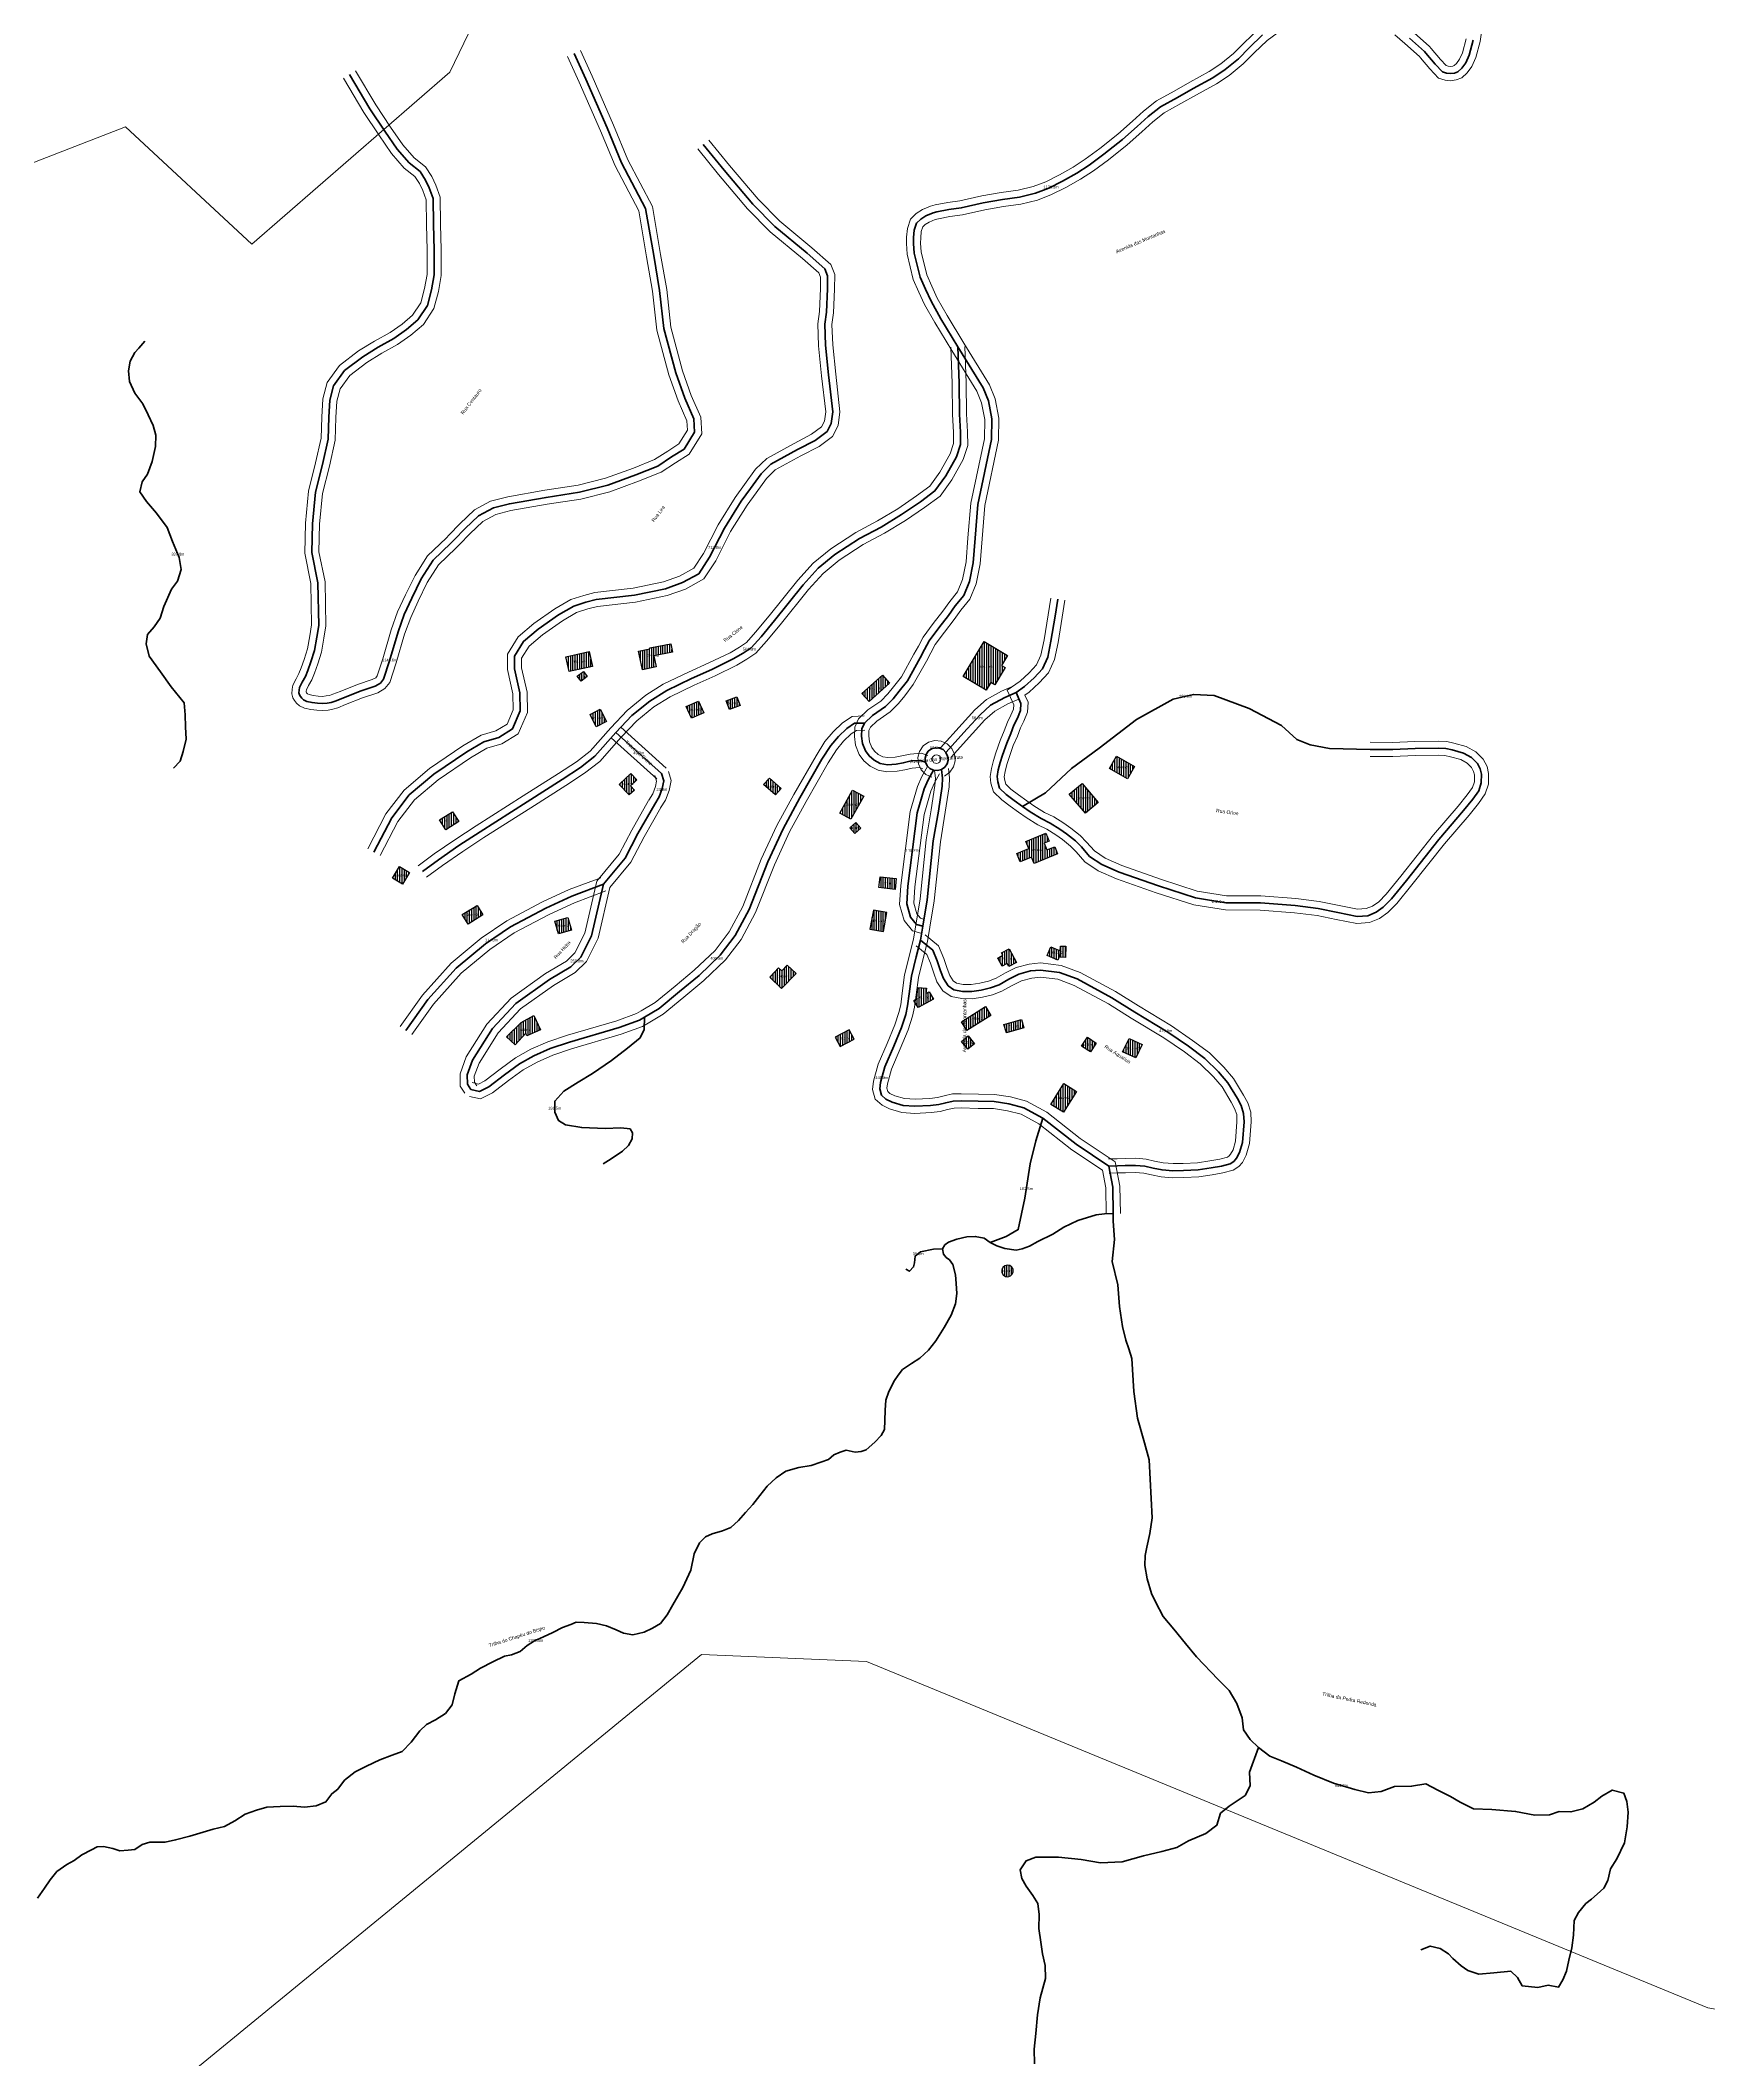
# Model space of a CAD drawing. Header units: metres. Extents: x -1904 to 9487, y -5916 to 3781.
# Drawn here: x 178 to 1356, y -673 to 753 of the extents above; entities that cross this region are included whole.
import ezdxf
from ezdxf.enums import TextEntityAlignment as Align

# ---------------------------------------------------------------- set-up
doc = ezdxf.new("R2010")
doc.units = ezdxf.units.M
for name, color, linetype, lineweight in [('ANNOT_AREA', 2, 'Continuous', 13), ('ANNOT_LENGTH', 2, 'Continuous', 13), ('EDIFICACAO', 7, 'Continuous', 30), ('TEXTO', 7, 'Continuous', 15), ('VEGETACAO', 3, 'Continuous', 13), ('VIAS', 4, 'Continuous', 35), ('VIAS_MEIO_FIO', 8, 'Continuous', 13)]:
    doc.layers.add(name, color=color, linetype=linetype, lineweight=lineweight)
doc.styles.add('PRO_STYLE', font='arial.ttf')

msp = doc.modelspace()

# ---------------------------------------------------------------- hatches: boundary and pattern name
at = {"layer": 'EDIFICACAO_HATCH'}
h = msp.add_hatch(dxfattribs=at)
h.set_pattern_fill('ANSI31', scale=0.5, angle=45)
h.paths.add_polyline_path([(829.4, 303.6), (844.4, 328.4), (860.8, 318.5), (856.5, 311.5), (859.2, 309.9), (851.9, 297.8), (849.1, 299.4), (845.7, 293.9), (829.4, 303.6)])
h = msp.add_hatch(dxfattribs=at)
h.set_pattern_fill('ANSI31', scale=0.5, angle=45)
h.paths.add_polyline_path([(549, 317.5), (565.5, 321.2), (567.9, 310.7), (551.4, 307.1), (549, 317.5)])
h = msp.add_hatch(dxfattribs=at)
h.set_pattern_fill('ANSI31', scale=0.5, angle=45)
h.paths.add_polyline_path([(611.2, 318.2), (612.8, 310.4), (603.1, 308.4), (600.4, 321.6), (608.3, 323.2), (608.2, 323.9), (623, 326.8), (624.3, 320.8), (611.2, 318.2)])
h = msp.add_hatch(dxfattribs=at)
h.set_pattern_fill('ANSI31', scale=0.5, angle=45)
h.paths.add_polyline_path([(557.1, 303.9), (561.5, 307.1), (564, 303.6), (559.7, 300.4), (557.1, 303.9)])
h = msp.add_hatch(dxfattribs=at)
h.set_pattern_fill('ANSI31', scale=0.5, angle=45)
h.paths.add_polyline_path([(772.5, 304.6), (777.6, 299), (763.2, 286), (758, 291.6), (772.5, 304.6)])
h = msp.add_hatch(dxfattribs=at)
h.set_pattern_fill('ANSI31', scale=0.5, angle=45)
h.paths.add_polyline_path([(634, 282.5), (642.7, 286.3), (646.3, 278), (637.7, 274.2), (634, 282.5)])
h = msp.add_hatch(dxfattribs=at)
h.set_pattern_fill('ANSI31', scale=0.5, angle=45)
h.paths.add_polyline_path([(662.2, 286.4), (669.8, 289.2), (672, 283.2), (664.5, 280.4), (662.2, 286.4)])
h = msp.add_hatch(dxfattribs=at)
h.set_pattern_fill('ANSI31', scale=0.5, angle=45)
h.paths.add_polyline_path([(566.1, 276.9), (573.2, 280.5), (577.7, 271.8), (570.5, 268.2), (566.1, 276.9)])
h = msp.add_hatch(dxfattribs=at)
h.set_pattern_fill('ANSI31', scale=0.5, angle=45)
h.paths.add_polyline_path([(950.5, 240.1), (945.5, 231.5), (932.8, 238.8), (937.8, 247.4), (950.5, 240.1)])
h = msp.add_hatch(dxfattribs=at)
h.set_pattern_fill('ANSI31', scale=0.5, angle=45)
h.paths.add_polyline_path([(594.8, 235.2), (599.2, 230.6), (594.7, 226.4), (597.4, 223.5), (593.8, 220.1), (586.7, 227.5), (594.8, 235.2)])
h = msp.add_hatch(dxfattribs=at)
h.set_pattern_fill('ANSI31', scale=0.5, angle=45)
h.paths.add_polyline_path([(688.6, 227.4), (692.7, 231.9), (701, 224.5), (696.9, 220), (688.6, 227.4)])
h = msp.add_hatch(dxfattribs=at)
h.set_pattern_fill('ANSI31', scale=0.5, angle=45)
h.paths.add_polyline_path([(904.4, 220.6), (913.4, 228.1), (924.9, 214.6), (915.9, 207.1), (904.4, 220.6)])
h = msp.add_hatch(dxfattribs=at)
h.set_pattern_fill('ANSI31', scale=0.5, angle=45)
h.paths.add_polyline_path([(751.4, 223.4), (759.3, 219.2), (750.3, 203), (742.5, 207.2), (751.4, 223.4)])
h = msp.add_hatch(dxfattribs=at)
h.set_pattern_fill('ANSI31', scale=0.5, angle=45)
h.paths.add_polyline_path([(459.9, 202.4), (469, 208.2), (473.5, 201.3), (464.3, 195.5), (459.9, 202.4)])
h = msp.add_hatch(dxfattribs=at)
h.set_pattern_fill('ANSI31', scale=0.5, angle=45)
h.paths.add_polyline_path([(749.5, 196.9), (753.8, 200.5), (757.2, 196.5), (752.9, 192.9), (749.5, 196.9)])
h = msp.add_hatch(dxfattribs=at)
h.set_pattern_fill('ANSI31', scale=0.5, angle=45)
h.paths.add_polyline_path([(873.8, 187.2), (887.9, 193), (890.1, 187.5), (886.6, 186.1), (888.6, 181.2), (894.1, 183.5), (896.1, 178.4), (879.6, 171.6), (877.7, 176.1), (869.7, 172.9), (867.3, 178.8), (875.9, 182.3), (873.8, 187.2)])
h = msp.add_hatch(dxfattribs=at)
h.set_pattern_fill('ANSI31', scale=0.5, angle=45)
h.paths.add_polyline_path([(426.7, 161.2), (431.6, 169.5), (438.6, 165.4), (433.7, 157.1), (426.7, 161.2)])
h = msp.add_hatch(dxfattribs=at)
h.set_pattern_fill('ANSI31', scale=0.5, angle=45)
h.paths.add_polyline_path([(770.8, 162.3), (782.2, 161), (781.4, 153.4), (769.9, 154.7), (770.8, 162.3)])
h = msp.add_hatch(dxfattribs=at)
h.set_pattern_fill('ANSI31', scale=0.5, angle=45)
h.paths.add_polyline_path([(475.7, 135.6), (486.3, 142.1), (490.5, 135.3), (480, 128.8), (475.7, 135.6)])
h = msp.add_hatch(dxfattribs=at)
h.set_pattern_fill('ANSI31', scale=0.5, angle=45)
h.paths.add_polyline_path([(541.1, 130.9), (550.3, 133.5), (552.9, 124.7), (543.7, 122), (541.1, 130.9)])
h = msp.add_hatch(dxfattribs=at)
h.set_pattern_fill('ANSI31', scale=0.5, angle=45)
h.paths.add_polyline_path([(766.1, 138.8), (763.7, 125.3), (773.3, 123.6), (775.7, 137.1), (766.1, 138.8)])
h = msp.add_hatch(dxfattribs=at)
h.set_pattern_fill('ANSI31', scale=0.5, angle=45)
h.paths.add_polyline_path([(699.2, 97.9), (692.9, 91.4), (701.2, 83.4), (711.5, 94), (705.3, 100), (701.4, 95.9), (699.2, 97.9)])
h = msp.add_hatch(dxfattribs=at)
h.set_pattern_fill('ANSI31', scale=0.5, angle=45)
h.paths.add_polyline_path([(860.6, 101.1), (857, 99.1), (853.9, 104.9), (857.4, 106.9), (856.5, 108.6), (861.9, 111.5), (867.1, 101.8), (861.7, 99), (860.6, 101.1)])
h = msp.add_hatch(dxfattribs=at)
h.set_pattern_fill('ANSI31', scale=0.5, angle=45)
h.paths.add_polyline_path([(898, 107.4), (896.4, 103.5), (888.8, 106.6), (891.4, 112.8), (898, 110), (898.1, 113.4), (902, 113.3), (901.8, 105.4), (897.9, 105.5), (898, 107.4)])
h = msp.add_hatch(dxfattribs=at)
h.set_pattern_fill('ANSI31', scale=0.5, angle=45)
h.paths.add_polyline_path([(796.9, 76.3), (797.6, 84.2), (803.5, 83.7), (803.2, 79.8), (805.6, 81.1), (808.6, 76), (797.7, 69.9), (794.7, 75), (796.9, 76.3)])
h = msp.add_hatch(dxfattribs=at)
h.set_pattern_fill('ANSI31', scale=0.5, angle=45)
h.paths.add_polyline_path([(520.7, 51.8), (513.1, 43.7), (507.2, 49.2), (517.4, 59.4), (526.3, 64.4), (531.1, 54.2), (521.5, 49.9), (520.7, 51.8)])
h = msp.add_hatch(dxfattribs=at)
h.set_pattern_fill('ANSI31', scale=0.5, angle=45)
h.paths.add_polyline_path([(828.3, 59.9), (845.2, 70.6), (849.1, 64.4), (832.2, 53.8), (828.3, 59.9)])
h = msp.add_hatch(dxfattribs=at)
h.set_pattern_fill('ANSI31', scale=0.5, angle=45)
h.paths.add_polyline_path([(858.3, 58), (870.7, 61.5), (872.4, 55.6), (860, 52.1), (858.3, 58)])
h = msp.add_hatch(dxfattribs=at)
h.set_pattern_fill('ANSI31', scale=0.5, angle=45)
h.paths.add_polyline_path([(749, 54.2), (739.2, 49), (742.7, 42.5), (752.5, 47.7), (749, 54.2)])
h = msp.add_hatch(dxfattribs=at)
h.set_pattern_fill('ANSI31', scale=0.5, angle=45)
h.paths.add_polyline_path([(828.4, 46.1), (833.1, 49.9), (837.5, 44.4), (832.8, 40.7), (828.4, 46.1)])
h = msp.add_hatch(dxfattribs=at)
h.set_pattern_fill('ANSI31', scale=0.5, angle=45)
h.paths.add_polyline_path([(917.2, 49.1), (923.5, 44.9), (919.3, 38.6), (913, 42.8), (917.2, 49.1)])
h = msp.add_hatch(dxfattribs=at)
h.set_pattern_fill('ANSI31', scale=0.5, angle=45)
h.paths.add_polyline_path([(946.6, 48.2), (955.8, 43.9), (951.4, 34.4), (942.1, 38.7), (946.6, 48.2)])
h = msp.add_hatch(dxfattribs=at)
h.set_pattern_fill('ANSI31', scale=0.5, angle=45)
h.paths.add_polyline_path([(900.5, 16.3), (909.4, 10.8), (900.4, -3.9), (891.4, 1.5), (900.5, 16.3)])
h = msp.add_hatch(dxfattribs=at)
h.set_pattern_fill('ANSI31', scale=0.5, angle=45)
h.paths.add_polyline_path([(861.1, -120.1), (862.9, -119.5), (864.2, -118.3), (864.9, -116.6), (864.8, -114.8), (863.9, -113.2), (862.4, -112.1), (860.6, -111.9), (858.8, -112.4), (857.4, -113.6), (856.7, -115.3), (856.9, -117.1), (857.8, -118.7), (859.3, -119.8), (861.1, -120.1)])

# ---------------------------------------------------------------- linework, layer by layer
at = {"layer": 'EDIFICACAO'}
for points in [[(829.4, 303.6), (844.4, 328.4), (860.8, 318.5), (856.5, 311.5), (859.2, 309.9), (851.9, 297.8), (849.1, 299.4), (845.7, 293.9), (829.4, 303.6)], [(549, 317.5), (565.5, 321.2), (567.9, 310.7), (551.4, 307.1), (549, 317.5)], [(611.2, 318.2), (612.8, 310.4), (603.1, 308.4), (600.4, 321.6), (608.3, 323.2), (608.2, 323.9), (623, 326.8), (624.3, 320.8), (611.2, 318.2)], [(557.1, 303.9), (561.5, 307.1), (564, 303.6), (559.7, 300.4), (557.1, 303.9)], [(772.5, 304.6), (777.6, 299), (763.2, 286), (758, 291.6), (772.5, 304.6)], [(634, 282.5), (642.7, 286.3), (646.3, 278), (637.7, 274.2), (634, 282.5)], [(662.2, 286.4), (669.8, 289.2), (672, 283.2), (664.5, 280.4), (662.2, 286.4)], [(566.1, 276.9), (573.2, 280.5), (577.7, 271.8), (570.5, 268.2), (566.1, 276.9)], [(950.5, 240.1), (945.5, 231.5), (932.8, 238.8), (937.8, 247.4), (950.5, 240.1)], [(594.8, 235.2), (599.2, 230.6), (594.7, 226.4), (597.4, 223.5), (593.8, 220.1), (586.7, 227.5), (594.8, 235.2)], [(688.6, 227.4), (692.7, 231.9), (701, 224.5), (696.9, 220), (688.6, 227.4)], [(904.4, 220.6), (913.4, 228.1), (924.9, 214.6), (915.9, 207.1), (904.4, 220.6)], [(751.4, 223.4), (759.3, 219.2), (750.3, 203), (742.5, 207.2), (751.4, 223.4)], [(459.9, 202.4), (469, 208.2), (473.5, 201.3), (464.3, 195.5), (459.9, 202.4)], [(749.5, 196.9), (753.8, 200.5), (757.2, 196.5), (752.9, 192.9), (749.5, 196.9)], [(873.8, 187.2), (887.9, 193), (890.1, 187.5), (886.6, 186.1), (888.6, 181.2), (894.1, 183.5), (896.1, 178.4), (879.6, 171.6), (877.7, 176.1), (869.7, 172.9), (867.3, 178.8), (875.9, 182.3), (873.8, 187.2)], [(426.7, 161.2), (431.6, 169.5), (438.6, 165.4), (433.7, 157.1), (426.7, 161.2)], [(770.8, 162.3), (782.2, 161), (781.4, 153.4), (769.9, 154.7), (770.8, 162.3)], [(475.7, 135.6), (486.3, 142.1), (490.5, 135.3), (480, 128.8), (475.7, 135.6)], [(541.1, 130.9), (550.3, 133.5), (552.9, 124.7), (543.7, 122), (541.1, 130.9)], [(766.1, 138.8), (763.7, 125.3), (773.3, 123.6), (775.7, 137.1), (766.1, 138.8)], [(699.2, 97.9), (692.9, 91.4), (701.2, 83.4), (711.5, 94), (705.3, 100), (701.4, 95.9), (699.2, 97.9)], [(860.6, 101.1), (857, 99.1), (853.9, 104.9), (857.4, 106.9), (856.5, 108.6), (861.9, 111.5), (867.1, 101.8), (861.7, 99), (860.6, 101.1)], [(898, 107.4), (896.4, 103.5), (888.8, 106.6), (891.4, 112.8), (898, 110), (898.1, 113.4), (902, 113.3), (901.8, 105.4), (897.9, 105.5), (898, 107.4)], [(796.9, 76.3), (797.6, 84.2), (803.5, 83.7), (803.2, 79.8), (805.6, 81.1), (808.6, 76), (797.7, 69.9), (794.7, 75), (796.9, 76.3)], [(520.7, 51.8), (513.1, 43.7), (507.2, 49.2), (517.4, 59.4), (526.3, 64.4), (531.1, 54.2), (521.5, 49.9), (520.7, 51.8)], [(828.3, 59.9), (845.2, 70.6), (849.1, 64.4), (832.2, 53.8), (828.3, 59.9)], [(858.3, 58), (870.7, 61.5), (872.4, 55.6), (860, 52.1), (858.3, 58)], [(749, 54.2), (739.2, 49), (742.7, 42.5), (752.5, 47.7), (749, 54.2)], [(828.4, 46.1), (833.1, 49.9), (837.5, 44.4), (832.8, 40.7), (828.4, 46.1)], [(917.2, 49.1), (923.5, 44.9), (919.3, 38.6), (913, 42.8), (917.2, 49.1)], [(946.6, 48.2), (955.8, 43.9), (951.4, 34.4), (942.1, 38.7), (946.6, 48.2)], [(900.5, 16.3), (909.4, 10.8), (900.4, -3.9), (891.4, 1.5), (900.5, 16.3)], [(861.1, -120.1), (862.9, -119.5), (864.2, -118.3), (864.9, -116.6), (864.8, -114.8), (863.9, -113.2), (862.4, -112.1), (860.6, -111.9), (858.8, -112.4), (857.4, -113.6), (856.7, -115.3), (856.9, -117.1), (857.8, -118.7), (859.3, -119.8), (861.1, -120.1)]]:
    msp.add_lwpolyline(points, close=True, dxfattribs=at)
at = {"layer": 'VEGETACAO'}
for points in [[(19, 606.7), (238, 691.7), (327.2, 608.8), (467.2, 730.2), (545.4, 892.7), (640.9, 884.4), (678.2, 881.2), (693.9, 910.7), (713.5, 947.4), (724.8, 968.5), (751.4, 1018.4), (762.3, 1038.7), (882.3, 1177.5), (884.1, 1178.1), (894.8, 1178.5), (908.8, 1179.1), (935.3, 1180.2), (990.2, 1182.6), (1340.4, 1476.1), (2211.3, 883.3)], [(-1726.4, -2145), (-1774.3, -1686.9), (-1730.6, -1663.9), (-1543.8, -1620.3), (-828, -1189.3), (-507.3, -989.1), (-269.3, -724.9), (-128.9, -697.2), (222.6, -732.6), (644.8, -386.6), (761.2, -391.6), (1355.3, -636), (1651.6, -689.6), (1914.5, -601.9), (2075.4, -619.7), (2286.1, -704.9), (2479.9, -811.1), (2519.8, -761.3), (3214.9, 269), (3348, 384.1), (3989.9, 388.4)], [(1651.6, -689.6), (1355.3, -636), (761.2, -391.6), (644.8, -386.6), (222.6, -732.6)]]:
    msp.add_lwpolyline(points, dxfattribs=at)
at = {"layer": 'VIAS'}
for points in [[(1040.9, 756.5), (1031.5, 747.4), (1023.8, 739.7), (1014.4, 732), (1005.7, 726.3), (991.9, 718.7), (980.8, 712.4), (968.7, 705.8), (960.1, 698.9), (952.3, 691.9), (942, 682.7), (928.9, 672.4), (918.5, 664.6), (909.7, 658.9), (899.7, 653.2), (889.9, 648.4), (880.5, 644.7), (869.3, 642), (857.2, 640.3), (843.7, 638), (828.1, 634.4), (819.4, 633.2), (810.9, 631.6), (808.2, 630.9), (803.2, 628.8), (799.5, 626.5), (796.6, 623.7), (795, 618.7), (794.5, 613.5), (794.4, 609.3), (794.8, 602.5), (799.1, 585.5), (802.9, 577), (806.8, 568.6), (813.7, 556), (825.7, 536.3), (843.6, 507.3), (847.3, 498.2), (849.7, 485.5), (849.4, 471), (839.9, 425.1), (837.9, 401.2), (836.6, 383.9), (833.9, 370.6), (829.9, 360.8), (823.9, 353.5), (819.2, 346.8), (812.3, 338.1), (805.5, 328.9), (802.3, 322.8), (799.1, 316.9), (790.1, 300.6), (784.3, 293.2), (780.1, 287.9), (774.6, 282.5), (765.4, 276.1), (759.9, 270.8), (758, 266.6), (757.8, 261.5), (758.4, 256.3), (760.5, 251.2), (763.1, 247.6), (766.7, 244.5), (771, 242.2), (776, 241.3), (782.2, 241.8), (787.2, 242.7), (792.9, 244), (799.4, 244.4), (802.8, 243.2)], [(554.8, 743.3), (563, 725.3), (578.1, 690.8), (588.3, 666.2), (605.3, 633.9), (611, 600.7), (615.2, 576.2), (618.1, 549.2), (626.6, 518), (632.9, 500.2), (639.3, 485.4), (639.9, 476.2), (632.5, 464.2), (623.7, 458.6), (613.9, 452.2), (598.5, 446.1), (578.6, 438.8), (558.6, 433.7), (535, 430.1), (509.1, 425.6), (497.8, 422.8), (487.4, 417.1), (477.8, 408), (470.2, 400.2), (467.9, 397.8), (455.3, 385.7), (446.8, 372.5), (440.3, 359), (434.9, 347.3), (430.5, 335.1), (424.4, 314.7), (420.3, 301.8), (418.1, 298.9), (414.3, 296.8), (403.7, 293.4), (391.5, 288.4), (386.2, 286.3), (383.3, 285.4), (380.5, 284.9), (377.2, 284.6), (373.7, 284.8), (369.8, 285.2), (366.2, 286.1), (363.8, 287.2), (362.6, 288.3), (361.7, 289.5), (360.9, 290.8), (360.5, 292.1), (360.7, 294), (361, 295.9), (362.9, 299.6), (365.1, 303.6), (366.9, 307.9), (369, 314.1), (371.6, 322), (373.3, 331.5), (374.5, 339.6), (374, 369.8), (369.7, 391.2), (370.1, 411.5), (372.3, 433.7), (377.2, 453.3), (381.2, 471.2), (381.7, 486.6), (382.3, 498.8), (385, 508.9), (392.8, 519.6), (405.6, 529.3), (416.5, 536.1), (427.6, 542.2), (436.4, 548.5), (444.6, 555.4), (451.3, 565.4), (454.2, 576.5), (456, 587.1), (456, 604.6), (455.5, 622.9), (455.3, 641.1), (452.6, 648.5), (450, 654), (446.1, 660), (438.4, 666.1), (429.8, 675.9), (421.1, 688.6), (410.7, 704.4), (396.3, 728.5)], [(1189.6, 752.7), (1186.7, 742.2), (1184.3, 736.9), (1181.5, 733.1), (1178.8, 730.5), (1176.3, 729.6), (1173.5, 729.2), (1170.8, 729.5), (1167.8, 730.4), (1162.8, 735.9), (1156.2, 743.6), (1155.2, 744.8), (1144.6, 754.3)], [(646, 679.2), (660.7, 661.1), (681, 637.1), (696.6, 621.3), (719.3, 602.4), (731.8, 591.5), (733.8, 586.5), (733.7, 577.3), (732.9, 560.8), (731.8, 552.3), (732.4, 537.4), (734.5, 516.5), (737.5, 490.4), (736.4, 482.3), (733.4, 476.5), (725.1, 470.3), (712.5, 463.8), (693.8, 453.5), (686.8, 446.6), (679.3, 436.3), (672.8, 427.3), (660.9, 408.3), (650.5, 387.9), (642.8, 376.2), (631.3, 369.9), (619.3, 365.6), (597.4, 361.1), (570.4, 358), (563.2, 356), (554.6, 353.3), (543.9, 347.2), (529.5, 337), (519.2, 328.4), (512.8, 318.1), (512.7, 309.1), (516.6, 292.1), (516.8, 279.3), (511.4, 266.6), (501.7, 260.7), (491.1, 257.6), (479, 250.5), (455.8, 234.8), (438.4, 220), (426.2, 203.9), (413.5, 179.7)], [(272.1, 239), (276.7, 243.9), (278.9, 250.6), (280.9, 259.4), (280.5, 268), (280.2, 276.5), (279.5, 285.1), (270.4, 296.4), (262.9, 307), (254.9, 317.9), (252.6, 326.7), (253.7, 333.2), (258.3, 338.7), (262.7, 344.8), (265.1, 353), (270.5, 365.4), (274.9, 370.9), (277.3, 379.1), (276.1, 387.6), (271.4, 399), (267.5, 408.8), (260, 418.9), (253, 427.1), (248.3, 433.9), (249.9, 441), (253.7, 446.5), (257, 455.3), (259.4, 466), (259.6, 473.9), (257.6, 480.7), (254, 488.4), (250.3, 496), (244.8, 503.6), (240.9, 511.8), (240.3, 519.5), (241.3, 526.3), (244.6, 532.3), (247.6, 535.4), (251.7, 540.3)], [(825.7, 536.3), (826.7, 510.8), (826.9, 488.8), (827.6, 476.2), (827.7, 467.5), (824.9, 458.8), (817.3, 445.2), (809.6, 434.6), (799.4, 427), (786, 417.9), (771.5, 409.1), (756.2, 401.1), (738.9, 389.7), (727.1, 380), (716.5, 368.3), (696.4, 343.2), (686.8, 331.7), (679.9, 323.8), (674.1, 320), (667.2, 316), (652.1, 308.7), (637.6, 302.2), (620.3, 293.8), (608.3, 286.3), (595.6, 276), (584.4, 264.1), (569.5, 247.3), (559.3, 239.4), (546.4, 230.9), (521.6, 215.1), (488.4, 194.1), (473.5, 184.3), (459, 174.3), (447.7, 166)], [(896.3, 358.2), (894.4, 346.3), (891.5, 328.6), (889.2, 317.3), (885.5, 309), (879.6, 302.7), (872.9, 296.5), (866.8, 292.3), (870.3, 284.6), (870, 279.6), (867.8, 274.3), (865.3, 269.4), (863.2, 263.5), (860.3, 256.7), (857.3, 248.1), (855.6, 243), (854.3, 237.7), (853.5, 233), (853.9, 229.3), (855.2, 224.9), (859.9, 220.4), (865.6, 216.1), (871.4, 211.9), (876.7, 208.1), (884.5, 203.3), (891, 200.2), (897.8, 195.9), (902.5, 192.6), (908.7, 187.7), (913, 183.3), (918.8, 176.7), (927.3, 170.9), (939.6, 165.6), (967.3, 155.8), (993.5, 147.3), (1015, 143.9), (1039.4, 143.8), (1063.8, 141.9), (1080.1, 139.9), (1093.9, 137.1), (1107.7, 134.3), (1115.2, 134.8), (1121, 137.2), (1126.1, 140.8), (1131.9, 146.7), (1142.4, 159.7), (1165.4, 188.7), (1182.8, 209), (1189.4, 217.1), (1193.5, 223), (1195.3, 228.5), (1195.4, 234.6), (1194.6, 238.4), (1192.5, 242.3), (1188.3, 246.4), (1182.7, 249.6), (1174.7, 251.8), (1170.2, 252.8), (1165.3, 253.1), (1148.5, 252.8), (1132.8, 252.1), (1116.8, 252.2)], [(817.3, 250), (832.4, 266.8), (841.4, 276.7), (848.9, 283.3), (858.8, 288.9), (866.8, 292.3)], [(871.4, 211.9), (887.7, 221.6), (906, 238.7), (925.4, 253), (951.9, 273.2), (977.7, 287.7), (992, 291), (1006.6, 290.3), (1031.4, 281.1), (1054.2, 269), (1065.1, 259.1), (1074.4, 255.4), (1088.2, 252.8), (1116.8, 252.2)], [(481.9, 12.1), (488, 10.8), (494.6, 14), (505.6, 22.4), (516.2, 30.2), (526.5, 36), (538, 41), (551.6, 45.6), (586.6, 55.8), (600.9, 61.1), (604.6, 63.3), (614.9, 69.4), (629.2, 81.2), (643.1, 92.7), (658, 107), (668.5, 120.8), (678.5, 139.2), (691.6, 172.8), (702.5, 196.1), (714.3, 218), (729.8, 245.2), (736, 254.9), (741.4, 261.3), (747.4, 267), (752.7, 270.6), (759.9, 270.8)], [(584.4, 264.1), (616.6, 235.2)], [(811.4, 237.3), (814.1, 238), (816.5, 239.6), (818.1, 241.9), (818.8, 244.6), (818.5, 247.5), (817.3, 250), (815.3, 252), (812.7, 253.1), (809.9, 253.4), (807.2, 252.6), (804.9, 251), (803.3, 248.7), (802.6, 246), (802.8, 243.2), (804, 240.6), (806, 238.7), (808.6, 237.5), (811.4, 237.3)], [(611.7, 213.6), (614.9, 218.6), (617, 224.5), (618.1, 230), (616.6, 235.2)], [(814.1, 238), (814.9, 231.9), (814.6, 226.3), (812, 208.7), (808.4, 187.6), (804.1, 146), (801, 127.4), (799.4, 117.5), (796.4, 105.7), (793, 92.2), (791.4, 79.6), (790.3, 71.1), (789, 65.1), (786, 56), (780.5, 42.7), (774.2, 28.2), (771.1, 17), (770.7, 12.6), (771.8, 8.1), (775, 5.2), (779.3, 3.1), (787.1, 0.8), (795.4, 0.3), (806.5, 0.8), (812.3, 1.5), (817.2, 2.8), (822.5, 4), (828.1, 4.1), (840.2, 3.8), (851.3, 3.7), (861.8, 2), (872.4, -0.8), (885.7, -8.1), (909.2, -26.5), (932.4, -41.9), (935.2, -56.7), (935.5, -75.5)], [(808.6, 237.5), (804.7, 230.8), (802, 224.3), (797, 207.3), (790.4, 155.7), (789.7, 143.1), (792.3, 133.7), (796.6, 128.5), (801, 127.4)], [(611.7, 213.6), (599.9, 192.8), (590.8, 175.4), (575.5, 157), (567.1, 120.6), (559.5, 105.5), (552.5, 98.8), (537.4, 89.8), (513.7, 72.8), (497.2, 55.2), (483.2, 32.9), (479.3, 22.5), (479.5, 15.9), (481.9, 12.1)], [(436.1, 53.8), (451.6, 75.6), (471.6, 97.8), (492.3, 114.9), (509.9, 126.9), (534.9, 140.2), (553.3, 148.7), (575.5, 157)], [(932.4, -41.9), (938.4, -41.7), (943.9, -41.6), (951.1, -41.4), (957.8, -42), (963.6, -43.3), (969.9, -44.6), (977.5, -45.2), (985, -45.1), (995.4, -44.6), (1004.5, -43.1), (1011.8, -41.9), (1018.1, -40.3), (1020.6, -38.6), (1022.4, -36.4), (1024.7, -32.3), (1026.6, -25.2), (1027.8, -10.8), (1027.5, -4.7), (1025.8, 0.8), (1023.1, 5.7), (1016.4, 16.9), (1009.8, 24.5), (1000, 34.1), (988.6, 42.7), (973.9, 52.7), (950.7, 66.8), (934.5, 76.8), (909.9, 90.2), (897.6, 94.8), (884.1, 96.4), (877, 95.8), (868.8, 93.6), (861.8, 90), (854.8, 86.1), (848.8, 83.8), (842.2, 82.2), (835.5, 81.2), (829.1, 81.3), (823, 82.5), (818.8, 85.4), (815.5, 90.4), (813.4, 96), (811.2, 102.9), (808, 110.4), (799.4, 117.5)], [(604.6, 63.3), (604.3, 54.4), (601.4, 48.6), (592.6, 41.2), (581.2, 32.5), (567.7, 23.5), (557.6, 17.2), (547.6, 10.9), (541.1, 4), (541.1, -3.8), (543.9, -9.8), (548.8, -12.7), (560.2, -14.8), (576.8, -15.3), (587.8, -14.9), (594.4, -15.7), (596.1, -18.4), (595.8, -22.8), (593.3, -27.4), (588.9, -31.4), (581, -36.7), (575.4, -40.3)], [(885.7, -8.1), (880.9, -24.2), (876.9, -40.4), (873, -64.5), (868.4, -86.7), (859.8, -91.6), (848.6, -95.9)], [(935.5, -75.5), (929.2, -75.6), (923.5, -76.3), (910.5, -80.3), (900.6, -85), (892.9, -90.1), (882.3, -95.2), (876.4, -98.4), (871.1, -100.3), (866.9, -101.3), (858.9, -100.1), (853.3, -98.2), (848.6, -95.9), (844.3, -92.9), (838, -91.6), (832, -91.9), (825.1, -93.5), (819.2, -95.6), (816.5, -97.6), (814.8, -100.3), (815.7, -104), (817.6, -106.5), (819.8, -108.1), (822.1, -111.4), (824, -118.7), (824.5, -124.7), (825, -131.8), (824.2, -139.2), (821.1, -147.1), (816.1, -155.8), (810.1, -165.2), (805, -171.8), (798.9, -177.4), (793, -181.2), (786.7, -185.6), (783.6, -189.5), (781.1, -193.2), (777.1, -201.1), (775, -207.2), (774.5, -214.1), (774.3, -221.4), (773.9, -227.8), (771.7, -232.2), (767.2, -236.9), (761, -242.1), (757.4, -243.4), (753.2, -243.8), (747, -242.5), (742.6, -243.9), (738.3, -245.8), (734.4, -249.1), (729, -251), (722.2, -253.3), (713.4, -254.6), (704.2, -257.2), (697.4, -262), (691.2, -267.8), (685.9, -274.5), (680.9, -280.7), (675.9, -286.5), (670.9, -292.2), (665.4, -297), (659.5, -299.3), (652.2, -301.6), (647.7, -303.6), (643.4, -307.8), (639.7, -315.6), (637.2, -327.2), (631.6, -339.4), (624.6, -351.7), (620.6, -358.7), (615.7, -364.7), (610.1, -368.2), (604.2, -370.8), (596.3, -372.7), (589.7, -371.6), (584.5, -369.3), (577.7, -366.5), (570.6, -364.9), (561.9, -364.2), (556.3, -363.8), (552.6, -365.4), (546.7, -367.7), (539.7, -371.2), (533.2, -374.2), (526.9, -377), (521.7, -380.3), (516.8, -384.5), (510.7, -386.9), (505.6, -387.8), (497.4, -391.8), (488.7, -396.3), (482.1, -400.5), (473.5, -405.2), (470.7, -414.4), (468.8, -422.1), (464, -428.4), (457, -432.9), (450.7, -436.2), (445.8, -440.6), (439.9, -448.5), (433.4, -455.2), (426.3, -457.7), (417.7, -461.1), (408.3, -465.4), (400.2, -469.6), (392.7, -475.4), (388, -481.7), (383.7, -485), (379.6, -490.6), (372.7, -493.5), (364.6, -494.4), (356.4, -493.8), (347.4, -493.9), (337.9, -494.4), (330.6, -496.5), (322.6, -499.4), (315.4, -504.1), (308.1, -508), (299.9, -510), (283.5, -514.8), (273.5, -517.6), (266.2, -519.1), (255.2, -519.1), (249.9, -520.8), (244.7, -524.2), (240, -524.7), (234.1, -525.2), (229.1, -523.6), (222.6, -522.3), (218.1, -522.5), (214.1, -524.5), (207.2, -528.1), (201.9, -532), (196.7, -534.8), (189.7, -539.9), (185, -545.8), (180.9, -551.5), (176, -558.7)], [(935.5, -75.5), (935.3, -80.8), (936.3, -93.8), (934.6, -109.2), (938.7, -125.8), (939.9, -141.1), (942, -155.1), (944.4, -164.7), (946.5, -171), (948.5, -177.7), (949.9, -201.1), (952.5, -219.9), (957.5, -237.3), (960.8, -249.3), (962.9, -290.1), (961.3, -301.2), (959.2, -310.8), (957.9, -316.8), (957.7, -323.8), (959.4, -333.3), (962.4, -343.6), (965.2, -349.4), (970.6, -359.8), (978.3, -368.8), (986.5, -379), (994.3, -388.4), (1009.5, -404.3), (1017.2, -412.2), (1022.7, -421.3), (1026.4, -431.4), (1027.4, -439.8), (1032.2, -446.6), (1038.1, -452.3), (1046.1, -458.4), (1054.2, -461.8), (1064.8, -466.2), (1077.1, -471.9), (1091, -477.6), (1106.1, -482), (1115.7, -484.3), (1124.5, -483.3), (1134.1, -479.8), (1146.1, -479.7), (1156.1, -478), (1164.5, -482.4), (1173.6, -486.9), (1180.4, -490.8), (1189.8, -495.6), (1202.8, -496.2), (1219.5, -497.4), (1233, -500), (1243.4, -499.9), (1250.3, -497.6), (1258.6, -497.8), (1266.9, -495.7), (1274.9, -491), (1280.3, -486.7), (1287.8, -482.4), (1295.9, -484.5), (1298, -490.4), (1298.9, -497.9), (1298.2, -508.3), (1296.5, -519.5), (1290.9, -530.8), (1286.4, -537.9), (1284.7, -546.1), (1281.9, -551.7), (1277.1, -555.9), (1273.2, -559.3), (1269, -562.5), (1263.8, -568.8), (1260.8, -574.5), (1260.3, -584.8), (1259.2, -593.7), (1257.1, -602.5), (1255.4, -610.3), (1252.9, -616.2), (1249.9, -621.4), (1242.5, -620.1), (1235.1, -621.8), (1224.2, -620.6), (1220.8, -614.6), (1216.1, -610.2), (1204.2, -611.4), (1193.6, -612.2), (1185.9, -609.8), (1181.1, -606.4), (1175.2, -601.2), (1172.2, -598), (1166.2, -594.1), (1159.2, -592.5), (1152.5, -595.1)], [(814.8, -100.3), (808.6, -100.6), (799.4, -102.4), (795.5, -105.5), (795.2, -110.3), (794.5, -113.1), (791.5, -116.2), (789.1, -114.6)], [(1038.1, -452.3), (1031.6, -469.8), (1032, -479.4), (1028.5, -486.3), (1023, -489.9), (1017.2, -493.7), (1011.2, -498.7), (1008.5, -507.2), (1000.9, -513), (988.5, -518.3), (980.3, -523), (969.8, -525.8), (956.7, -528.9), (941.8, -533.1), (926.4, -533.7), (912.9, -531.4), (896.7, -529.8), (880.7, -529.7), (873.9, -532.2), (869.7, -538.7), (870.9, -544.8), (874, -550.3), (878.7, -556.8), (882.3, -562.5), (883.2, -570.2), (883, -580), (884.3, -589.7), (885.6, -598), (887.4, -606.3), (887.7, -615.4), (883.9, -629.1), (882, -641), (880.9, -654.3), (879.7, -665.3), (879.8, -675.5)]]:
    msp.add_lwpolyline(points, dxfattribs=at)
at = {"layer": 'VIAS_MEIO_FIO'}
for points in [[(1037.7, 760.3), (1027.9, 751), (1020.4, 743.4), (1011.4, 736), (1003.1, 730.6), (989.5, 723.1), (978.4, 716.8), (965.9, 710), (956.9, 702.7), (949, 695.6), (938.8, 686.5), (925.9, 676.4), (915.6, 668.7), (907.2, 663.2), (897.4, 657.7), (887.9, 652.9), (879, 649.5), (868.3, 647), (856.4, 645.3), (842.7, 642.9), (827.2, 639.3), (818.6, 638.2), (809.8, 636.5), (806.5, 635.6), (800.9, 633.2), (796.4, 630.5), (792.2, 626.4), (790.1, 619.8), (789.5, 613.8), (789.4, 609.2), (789.9, 601.7), (794.3, 583.8), (798.3, 574.9), (802.3, 566.3), (809.4, 553.5), (821.4, 533.7), (839.2, 505), (842.5, 496.8), (844.7, 485.1), (844.5, 471.5), (834.9, 425.9), (832.9, 401.6), (831.6, 384.6), (829.1, 372), (825.5, 363.4), (820, 356.5), (815.2, 349.8), (808.3, 341.1), (801.3, 331.5), (797.9, 325.1), (794.7, 319.3), (785.9, 303.4), (780.4, 296.3), (776.4, 291.3), (771.4, 286.3), (762.2, 280), (755.7, 273.7), (753.1, 267.8), (752.8, 261.4), (753.5, 255.1), (756.1, 248.7), (759.4, 244.2), (763.8, 240.4), (769.4, 237.5), (775.7, 236.3), (782.9, 236.9), (788.2, 237.8), (793.6, 239), (798.7, 239.4), (801.1, 238.5)], [(1054.7, 760.3), (1044.1, 752.6), (1035, 743.8), (1027.2, 736), (1017.3, 727.9), (1008.3, 722), (994.3, 714.3), (983.2, 708.1), (971.5, 701.6), (963.3, 695.1), (955.6, 688.1), (945.2, 678.8), (932, 668.4), (921.4, 660.5), (912.3, 654.6), (902, 648.8), (891.9, 643.8), (882, 639.9), (870.2, 637.1), (857.9, 635.4), (844.7, 633.1), (829, 629.4), (820.2, 628.3), (812, 626.7), (809.8, 626.1), (805.5, 624.3), (802.6, 622.6), (801, 621), (799.9, 617.7), (799.5, 613.2), (799.4, 609.4), (799.8, 603.3), (803.8, 587.1), (807.4, 579.1), (811.2, 570.8), (818.1, 558.5), (829.9, 538.9), (848.1, 509.5), (852.1, 499.7), (854.7, 486), (854.4, 470.4), (844.9, 424.4), (842.9, 400.8), (841.6, 383.2), (838.7, 369.1), (834.2, 358.2), (827.9, 350.4), (823.2, 343.8), (816.3, 335), (809.8, 326.2), (806.7, 320.4), (803.5, 314.5), (794.3, 297.9), (788.3, 290), (783.8, 284.6), (777.9, 278.6), (768.6, 272.2), (764.1, 267.8), (763, 265.5), (762.8, 261.7), (763.3, 257.6), (764.9, 253.6), (766.8, 251), (769.5, 248.7), (772.7, 247), (776.2, 246.4), (781.6, 246.8), (786.3, 247.6), (792.1, 248.9), (800.1, 249.5), (804.5, 247.9)], [(1196.3, 765.2), (1194.5, 751.8), (1191.4, 740.5), (1188.7, 734.3), (1185.3, 729.8), (1181.5, 726.2), (1177.5, 724.7), (1173.6, 724.2), (1169.9, 724.6), (1165.1, 726), (1159, 732.6), (1152.4, 740.4), (1151.6, 741.3), (1141.4, 750.5), (1134.2, 756.5)], [(1184.6, 753.7), (1182, 743.9), (1180, 739.4), (1177.8, 736.4), (1176.1, 734.8), (1175.1, 734.5), (1173.4, 734.3), (1171.8, 734.4), (1170.6, 734.8), (1166.5, 739.2), (1160, 746.9), (1158.7, 748.3), (1147.9, 758)], [(559.3, 745.4), (567.6, 727.3), (582.7, 692.7), (592.8, 668.3), (610.1, 635.5), (615.9, 601.5), (620.2, 576.9), (623.1, 550.1), (631.4, 519.5), (637.5, 502), (644.2, 486.6), (645, 474.9), (636.1, 460.6), (626.4, 454.4), (616.3, 447.8), (600.3, 441.4), (580.1, 434), (559.6, 428.8), (535.8, 425.2), (510.1, 420.7), (499.6, 418.1), (490.4, 413.1), (481.3, 404.4), (473.8, 396.7), (471.4, 394.2), (459.2, 382.5), (451.2, 370), (444.8, 356.9), (439.5, 345.4), (435.2, 333.5), (429.2, 313.2), (424.8, 299.4), (421.3, 295.1), (416.3, 292.2), (405.4, 288.7), (393.4, 283.8), (387.9, 281.6), (384.5, 280.5), (381.1, 279.9), (377.3, 279.6), (373.3, 279.8), (368.9, 280.3), (364.6, 281.4), (361, 282.9), (358.8, 284.9), (357.5, 286.7), (356.3, 288.7), (355.5, 291.5), (355.7, 294.7), (356.3, 297.6), (358.5, 301.9), (360.6, 305.7), (362.2, 309.7), (364.3, 315.7), (366.7, 323.2), (368.3, 332.3), (369.5, 340), (369, 369.3), (364.7, 390.8), (365.1, 411.8), (367.3, 434.5), (372.3, 454.5), (376.3, 471.8), (376.7, 486.8), (377.4, 499.6), (380.5, 511.1), (389.2, 523.2), (402.7, 533.4), (413.9, 540.4), (424.9, 546.5), (433.4, 552.4), (440.8, 558.7), (446.7, 567.4), (449.3, 577.5), (451, 587.5), (451, 604.6), (450.5, 622.8), (450.3, 640.2), (448, 646.6), (445.7, 651.6), (442.4, 656.5), (434.9, 662.4), (425.8, 672.9), (417, 685.9), (406.4, 701.8), (392, 725.9)], [(550.2, 741.2), (558.5, 723.2), (573.5, 688.8), (583.8, 664.1), (600.5, 632.3), (606, 599.8), (610.2, 575.6), (613.2, 548.2), (621.8, 516.6), (628.2, 498.3), (634.4, 484.2), (634.8, 477.5), (628.8, 467.8), (621, 462.8), (611.6, 456.7), (596.7, 450.8), (577.1, 443.6), (557.6, 438.6), (534.2, 435.1), (508.1, 430.5), (495.9, 427.5), (484.4, 421.2), (474.2, 411.5), (466.6, 403.7), (464.4, 401.3), (451.4, 388.9), (442.5, 374.9), (435.8, 361.2), (430.2, 349.2), (425.7, 336.6), (419.7, 316.1), (415.9, 304.2), (414.8, 302.8), (412.2, 301.5), (402, 298.1), (389.7, 293.1), (384.5, 291.1), (382.1, 290.3), (379.8, 289.9), (377.1, 289.6), (374.2, 289.7), (370.7, 290.2), (367.8, 290.9), (366.6, 291.4), (366.3, 291.7), (365.9, 292.2), (365.6, 292.7), (365.6, 293.3), (365.8, 294.3), (367.3, 297.3), (369.6, 301.4), (371.5, 306.1), (373.8, 312.5), (376.5, 320.8), (378.2, 330.7), (379.5, 339.3), (379, 370.4), (374.7, 391.7), (375.1, 411.2), (377.2, 432.8), (382.1, 452.2), (386.2, 470.5), (386.7, 486.4), (387.3, 498), (389.6, 506.7), (396.5, 516.1), (408.4, 525.2), (419, 531.8), (430.2, 538), (439.5, 544.5), (448.4, 552), (455.9, 563.3), (459.1, 575.4), (461, 586.6), (461, 604.7), (460.5, 623), (460.2, 642), (457.3, 650.4), (454.4, 656.5), (449.9, 663.4), (441.9, 669.7), (433.8, 679), (425.3, 691.4), (414.9, 707.1), (400.6, 731.1)], [(642.1, 676), (656.8, 657.9), (677.3, 633.7), (693.2, 617.6), (716.1, 598.6), (727.6, 588.5), (728.8, 585.6), (728.7, 577.4), (728, 561.2), (726.8, 552.5), (727.4, 537.1), (729.5, 515.9), (732.5, 490.5), (731.6, 483.8), (729.5, 479.8), (722.5, 474.6), (710.1, 468.2), (690.8, 457.6), (683, 449.9), (675.2, 439.2), (668.6, 430.1), (656.5, 410.8), (646.2, 390.4), (639.3, 380), (629.2, 374.4), (617.9, 370.4), (596.6, 366), (569.5, 362.9), (561.8, 360.8), (552.5, 357.9), (541.2, 351.4), (526.4, 341), (515.4, 331.7), (507.8, 319.5), (507.7, 308.6), (511.6, 291.5), (511.8, 280.2), (507.5, 270.1), (499.6, 265.3), (489.1, 262.2), (476.3, 254.8), (452.8, 238.8), (434.8, 223.5), (422, 206.6), (409.1, 182.1)], [(649.9, 682.3), (664.5, 664.3), (684.7, 640.5), (700, 625), (722.6, 606.3), (736, 594.4), (738.8, 587.5), (738.7, 577.1), (737.9, 560.3), (736.8, 552.1), (737.4, 537.7), (739.5, 517), (742.5, 490.4), (741.3, 480.8), (737.3, 473.1), (727.8, 466), (714.8, 459.4), (696.8, 449.5), (690.6, 443.4), (683.3, 433.3), (676.9, 424.5), (665.3, 405.9), (654.8, 385.4), (646.3, 372.5), (633.4, 365.3), (620.6, 360.8), (598.2, 356.1), (571.4, 353.1), (564.6, 351.3), (556.6, 348.7), (546.6, 342.9), (532.6, 333), (523.1, 325.1), (517.8, 316.6), (517.7, 309.7), (521.6, 292.7), (521.9, 278.3), (515.4, 263.2), (503.7, 256.1), (493.1, 253), (481.7, 246.3), (458.8, 230.8), (442.1, 216.6), (430.4, 201.2), (417.9, 177.4)], [(820.7, 536.1), (821.7, 510.7), (821.9, 488.6), (822.6, 476.1), (822.7, 468.2), (820.3, 460.8), (813, 447.9), (806, 438.1), (796.5, 431.1), (783.3, 422.1), (769, 413.5), (753.7, 405.4), (736, 393.7), (723.7, 383.7), (712.7, 371.6), (692.5, 346.4), (683, 335), (676.6, 327.6), (671.5, 324.3), (664.9, 320.4), (650, 313.2), (635.5, 306.7), (617.8, 298.2), (605.4, 290.4), (592.2, 279.6), (580.7, 267.5), (566.1, 250.9), (556.4, 243.5), (543.7, 235.1), (518.9, 219.3), (485.7, 198.3), (470.7, 188.4), (456.1, 178.4), (444.8, 170.1)], [(830.7, 536.5), (831.7, 510.9), (831.9, 489), (832.6, 476.4), (832.7, 466.7), (829.5, 456.8), (821.5, 442.5), (813.2, 431), (802.3, 423), (788.7, 413.7), (773.9, 404.8), (758.8, 396.8), (741.9, 385.7), (730.6, 376.4), (720.3, 365.1), (700.3, 340), (690.6, 328.5), (683.2, 320), (676.7, 315.8), (669.6, 311.6), (654.3, 304.1), (639.7, 297.6), (622.7, 289.4), (611.2, 282.2), (599, 272.3), (588.1, 260.8), (573, 243.6), (562.2, 235.3), (549.1, 226.7), (524.3, 210.9), (491.1, 189.9), (476.3, 180.1), (461.9, 170.3), (450.7, 162)], [(891.4, 359), (889.5, 347.1), (886.6, 329.5), (884.4, 318.8), (881.2, 311.8), (876.1, 306.2), (869.8, 300.4), (860.5, 294), (865.2, 283.7), (865.1, 280.7), (863.2, 276.4), (860.7, 271.3), (858.5, 265.3), (855.6, 258.5), (852.6, 249.7), (850.8, 244.4), (849.4, 238.7), (848.5, 233.1), (849, 228.3), (850.8, 222.2), (856.7, 216.6), (862.6, 212.1), (868.5, 207.8), (873.9, 204), (882.1, 198.9), (888.6, 195.8), (895, 191.8), (899.6, 188.6), (905.3, 184), (909.3, 179.9), (915.5, 172.9), (924.9, 166.5), (937.8, 160.9), (965.7, 151), (992.3, 142.4), (1014.6, 138.9), (1039.2, 138.8), (1063.4, 136.9), (1079.3, 135), (1092.9, 132.2), (1107.4, 129.3), (1116.3, 129.9), (1123.4, 132.8), (1129.4, 137), (1135.6, 143.3), (1146.3, 156.5), (1169.3, 185.5), (1186.7, 205.8), (1193.4, 214.1), (1198, 220.8), (1200.3, 227.6), (1200.4, 235.1), (1199.4, 240.2), (1196.5, 245.4), (1191.4, 250.5), (1184.7, 254.3), (1175.9, 256.7), (1170.9, 257.8), (1165.4, 258.1), (1148.3, 257.8), (1132.7, 257.1), (1116.9, 257.2)], [(901.2, 357.5), (899.4, 345.5), (896.5, 327.7), (893.9, 315.7), (889.7, 306.2), (883.2, 299.2), (876.1, 292.6), (873.1, 290.5), (875.3, 285.6), (874.9, 278.5), (872.3, 272.2), (869.9, 267.4), (867.8, 261.6), (864.9, 254.9), (862, 246.5), (860.4, 241.6), (859.2, 236.7), (858.5, 232.9), (858.8, 230.3), (859.6, 227.6), (863.2, 224.2), (868.6, 220.1), (874.4, 215.9), (879.4, 212.3), (886.9, 207.7), (893.4, 204.6), (900.5, 200.1), (905.5, 196.6), (912, 191.4), (916.6, 186.7), (922.2, 180.5), (929.8, 175.3), (941.4, 170.3), (968.9, 160.5), (994.7, 152.2), (1015.4, 148.9), (1039.6, 148.8), (1064.3, 146.9), (1080.9, 144.9), (1094.9, 142), (1108, 139.4), (1114, 139.8), (1118.6, 141.6), (1122.9, 144.6), (1128.2, 150), (1138.5, 162.8), (1161.5, 191.9), (1179, 212.2), (1185.4, 220.1), (1189, 225.3), (1190.4, 229.3), (1190.4, 234.2), (1189.9, 236.6), (1188.4, 239.3), (1185.3, 242.4), (1180.8, 245), (1173.5, 247), (1169.5, 247.8), (1165.2, 248.1), (1148.6, 247.8), (1132.9, 247.1), (1116.8, 247.2)], [(813.6, 253.3), (828.7, 270.2), (837.8, 280.2), (845.9, 287.4), (856.6, 293.4), (864.8, 296.9)], [(821.1, 246.7), (836.1, 263.5), (844.9, 273.1), (851.8, 279.2), (861, 284.4), (868.7, 287.7)], [(482.9, 17), (487.3, 16), (491.9, 18.3), (502.6, 26.4), (513.4, 34.4), (524.2, 40.5), (536.2, 45.7), (550.1, 50.4), (585, 60.6), (598.8, 65.7), (602.1, 67.6), (612, 73.5), (626.1, 85), (639.7, 96.4), (654.3, 110.3), (664.3, 123.5), (674, 141.3), (687, 174.8), (698, 198.4), (709.9, 220.4), (725.6, 247.7), (731.9, 257.8), (737.7, 264.7), (744.2, 271), (751.1, 275.5), (759.7, 275.8)], [(480.9, 7.2), (488.7, 5.6), (497.2, 9.7), (508.6, 18.4), (518.9, 26), (528.7, 31.5), (539.8, 36.4), (553.1, 40.8), (588.1, 51.1), (603.1, 56.6), (607.2, 59), (617.8, 65.2), (632.4, 77.3), (646.4, 89), (661.7, 103.7), (672.7, 118.1), (683, 137.1), (696.2, 170.8), (706.9, 193.9), (718.7, 215.5), (734.1, 242.6), (740, 251.9), (745, 257.9), (750.5, 263.1), (754.2, 265.6), (760, 265.8)], [(581.1, 260.4), (613.2, 231.5)], [(587.8, 267.8), (619.9, 239)], [(816.3, 233.4), (820.1, 236), (822.7, 239.8), (823.8, 244.2), (823.4, 248.8), (821.5, 252.9), (818.2, 256.1), (814, 258.1), (809.5, 258.4), (805, 257.2), (801.3, 254.6), (798.7, 250.8), (797.5, 246.4), (797.9, 241.9), (799.9, 237.7), (803.1, 234.5), (807.3, 232.6)], [(811, 242.3), (812, 242.6), (812.9, 243.2), (813.5, 244.1), (813.7, 245.1), (813.6, 246.1), (813.2, 247.1), (812.4, 247.8), (811.5, 248.2), (810.4, 248.3), (809.4, 248), (808.5, 247.4), (807.9, 246.6), (807.6, 245.6), (807.7, 244.5), (808.2, 243.6), (808.9, 242.8), (809.9, 242.4), (811, 242.3)], [(607.5, 216.3), (610.4, 220.8), (612.2, 225.9), (613, 229.7), (611.8, 233.8)], [(615.9, 210.9), (619.4, 216.4), (621.9, 223.2), (623.3, 230.2), (621.4, 236.7)], [(809.2, 237.4), (809.9, 231.8), (809.6, 226.8), (807, 209.5), (803.4, 188.3), (799.1, 146.6), (796.1, 128.2), (794.5, 118.5), (791.5, 106.9), (788.1, 93.1), (786.4, 80.2), (785.4, 72), (784.1, 66.5), (781.3, 57.7), (775.9, 44.7), (769.5, 29.9), (766.2, 17.9), (765.6, 12.2), (767.4, 5.4), (772.2, 1), (777.5, -1.6), (786.3, -4.1), (795.4, -4.7), (806.9, -4.2), (813.2, -3.4), (818.4, -2.1), (823.2, -1), (828.1, -0.9), (840.1, -1.2), (850.9, -1.3), (860.7, -2.9), (870.5, -5.4), (882.9, -12.2), (906.3, -30.5), (927.9, -44.9), (930.2, -57.2), (930.5, -75.6)], [(819.1, 238.6), (819.9, 232.1), (819.6, 225.8), (816.9, 207.9), (813.4, 186.9), (809, 145.3), (805.9, 126.6), (804.3, 116.5), (801.2, 104.5), (798, 91.2), (796.3, 79), (795.2, 70.2), (793.8, 63.8), (790.7, 54.2), (785.1, 40.8), (778.9, 26.5), (776, 16.1), (775.7, 13), (776.3, 10.8), (777.8, 9.4), (781.2, 7.7), (788, 5.8), (795.5, 5.3), (806, 5.7), (811.4, 6.4), (816, 7.6), (821.9, 9), (828.1, 9.1), (840.3, 8.8), (851.7, 8.6), (862.8, 6.9), (874.2, 3.9), (888.5, -3.9), (912.1, -22.4), (936.9, -38.9), (940.2, -56.2), (940.5, -75.5)], [(804.3, 240), (800.2, 233), (797.3, 226), (792.1, 208.4), (785.4, 156.2), (784.6, 142.6), (787.8, 131.3), (793.8, 124.1), (799.7, 122.5)], [(812.9, 235), (809.2, 228.5), (806.7, 222.7), (802, 206.3), (795.4, 155.2), (794.7, 143.7), (796.8, 136.1), (799.4, 133), (802.3, 132.2)], [(607.3, 216), (595.5, 195.2), (586.6, 178.2), (570.9, 159.2), (562.3, 122.4), (555.4, 108.5), (549.4, 102.8), (534.7, 94), (510.3, 76.6), (493.2, 58.3), (478.7, 35.1), (474.3, 23.3), (474.5, 14.5), (477.6, 9.5)], [(616, 211.1), (604.3, 190.4), (594.9, 172.6), (580.1, 154.7), (571.8, 118.9), (563.5, 102.5), (555.6, 94.8), (540.2, 85.6), (517, 69), (501.2, 52.1), (487.7, 30.7), (484.3, 21.6), (484.5, 17.4), (486.1, 14.6)], [(432.1, 56.7), (447.7, 78.7), (468.1, 101.4), (489.3, 118.9), (507.3, 131.2), (532.6, 144.7), (551.4, 153.3), (573.7, 161.6)], [(440.2, 50.9), (455.5, 72.4), (475.1, 94.2), (495.3, 110.9), (512.5, 122.7), (537.1, 135.7), (555.2, 144), (577.2, 152.3)], [(932.5, -46.9), (938.5, -46.7), (944.1, -46.6), (951, -46.4), (957, -46.9), (962.5, -48.2), (969.2, -49.6), (977.4, -50.2), (985.2, -50.1), (995.9, -49.6), (1005.3, -48.1), (1012.8, -46.8), (1020.2, -44.9), (1024, -42.3), (1026.6, -39.3), (1029.4, -34.2), (1031.6, -26.1), (1032.8, -10.8), (1032.5, -3.8), (1030.4, 2.8), (1027.4, 8.2), (1020.4, 19.8), (1013.5, 27.9), (1003.3, 37.9), (991.5, 46.8), (976.6, 57), (953.3, 71.1), (937.1, 81.2), (912, 94.7), (898.8, 99.7), (884.1, 101.5), (876.1, 100.7), (867, 98.3), (859.5, 94.4), (852.7, 90.7), (847.3, 88.6), (841.3, 87.1), (835.2, 86.2), (829.6, 86.3), (824.9, 87.2), (822.4, 88.9), (820, 92.7), (818.2, 97.6), (815.9, 104.7), (812.1, 113.5), (802.6, 121.3)], [(932.2, -36.9), (938.2, -36.7), (943.8, -36.6), (951.3, -36.4), (958.6, -37), (964.6, -38.4), (970.6, -39.6), (977.7, -40.2), (984.9, -40.1), (994.9, -39.7), (1003.7, -38.2), (1010.8, -37), (1016, -35.7), (1017.2, -34.8), (1018.3, -33.6), (1020, -30.4), (1021.7, -24.4), (1022.8, -10.7), (1022.6, -5.6), (1021.1, -1.2), (1018.8, 3.2), (1012.3, 13.9), (1006.2, 21.1), (996.7, 30.3), (985.7, 38.6), (971.2, 48.5), (948.1, 62.5), (932, 72.5), (907.8, 85.6), (896.4, 89.9), (884, 91.4), (877.9, 90.8), (870.6, 88.9), (864.2, 85.6), (856.9, 81.6), (850.3, 79), (843.2, 77.3), (835.9, 76.2), (828.5, 76.3), (821, 77.8), (815.1, 81.8), (811, 88.2), (808.7, 94.3), (806.5, 101.2), (803.9, 107.3), (796.2, 113.6)]]:
    msp.add_lwpolyline(points, dxfattribs=at)

# ---------------------------------------------------------------- texts
at = {"layer": 'ANNOT_AREA', "color": 7}
for s, p in [('180.9 m2', (558.5, 314.1)), ('216.4 m2', (610.6, 318.5)), ('23.3 m2', (560.6, 303.7)), ('595.7 m2', (845.8, 310.6)), ('51.8 m2', (667.1, 284.8)), ('147.9 m2', (767.8, 295.3)), ('77.8 m2', (571.9, 274.3)), ('85.3 m2', (640.2, 280.3)), ('90.1 m2', (593.2, 227.8)), ('146.5 m2', (941.6, 239.5)), ('67.9 m2', (694.8, 225.9)), ('164.9 m2', (750.9, 213.2)), ('208.2 m2', (914.6, 217.6)), ('89.1 m2', (466.7, 201.8)), ('29.3 m2', (753.3, 196.7)), ('305.8 m2', (881.8, 181.2)), ('78.2 m2', (432.7, 163.3)), ('87.7 m2', (776.1, 157.8)), ('99.8 m2', (483.1, 135.4)), ('88.2 m2', (547, 127.8)), ('133.5 m2', (769.7, 131.2)), ('93.7 m2', (860.5, 104.6)), ('83.5 m2', (896, 108.6)), ('154.3 m2', (702.2, 92)), ('109.7 m2', (801.1, 77.2)), ('144.9 m2', (838.7, 62.2)), ('78.5 m2', (865.4, 56.8)), ('212.8 m2', (519.6, 54.2)), ('81.1 m2', (745.9, 48.3)), ('41.5 m2', (833, 45.3)), ('57.4 m2', (918.2, 43.8)), ('106.6 m2', (949, 41.3)), ('181.7 m2', (900.4, 6.2)), ('51.6 m2', (860.8, -116))]:
    msp.add_text(s, height=1.5, dxfattribs=at).set_placement(p, align=Align.MIDDLE_CENTER)
at = {"layer": 'ANNOT_LENGTH', "color": 7}
for s, p in [('1120.2m', (891.5, 649.2)), ('337.6m', (275.1, 390)), ('713.8m', (654, 394.7)), ('1146.6m', (424.6, 315.3)), ('561.8m', (678.5, 322.9)), ('280.0m', (986.5, 289.7)), ('66.0m', (839.4, 274.5)), ('43.2m', (600.5, 249.7)), ('50.8m', (809.9, 253.4)), ('23.3m', (616.8, 223.9)), ('118.2m', (793.6, 180.9)), ('648.6m', (1009.5, 144.7)), ('177.0m', (496.5, 117.7)), ('250.8m', (556.8, 102.9)), ('402.5m', (655.6, 104.7)), ('413.9m', (972.5, 53.6)), ('445.8m', (772.1, 20.5)), ('191.5m', (541.1, -1.1)), ('102.5m', (874.1, -57.9)), ('35.5m', (797.7, -103.8)), ('1195.4m', (527.6, -376.8)), ('943.3m', (1096.5, -479.2))]:
    msp.add_text(s, height=2, dxfattribs=at).set_placement(p, align=Align.MIDDLE_CENTER)
at = {"layer": 'TEXTO', "style": 'PRO_STYLE'}
for s, rotation, p in [('Avenida das Montanhas', 23.16, (954.7, 610.8)), ('Rua Centauro', 52.675, (482.1, 497.7)), ('Rua Lira', 53.652, (614.2, 418.5)), ('Rua Cisne', 38.6136, (667.1, 333.9)), ('Travessa Cisne', -41.9474, (600.5, 249.7)), ('Avenida das Montanhas', 5.2037, (810.7, 245.3)), ('Rua Orion', -7.763, (1016, 208)), ('Rua Dragão', 47.2805, (637.4, 122.8)), ('Rua Hidra', 47.3726, (546.4, 110.7)), ('Avenida das Montanhas', 89.7738, (830.4, 57.1)), ('Rua Aquarius', 327.2928, (938.5, 37.1)), ('Trilha do Chapéu do Bispo', 18.0032, (514.4, -374)), ('Trilha da Pedra Redonda', -11.6896, (1102.2, -418.3))]:
    msp.add_text(s, height=2.5, rotation=rotation, dxfattribs=at).set_placement(p, align=Align.MIDDLE_CENTER)

doc.saveas('drawing.dxf')
